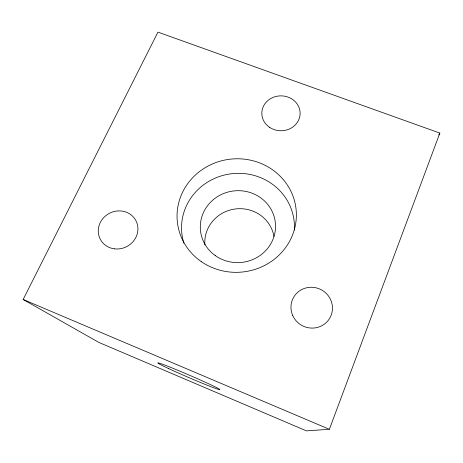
<?xml version="1.0" encoding="UTF-8"?>
<svg xmlns="http://www.w3.org/2000/svg" width="463" height="463" viewBox="0 0 463 463"><rect width="100%" height="100%" fill="white"/><g stroke="black" fill="none" stroke-linecap="round" stroke-linejoin="round"><path stroke-width="0.69" d="M329.378 429.294L439.85 133.089L157.958 32.126L23.15 299.48L98.787 342.389L306.431 430.874L329.378 429.294L23.15 299.48M438.756 134.924L439.85 133.089M183.875 243.185A56.474 53.94 -6.2 0 1 231.575 173.735A56.474 53.94 -6.2 0 1 294.318 230.088M204.877 244.921A34.823 33.463 -6.2 0 1 235.511 208.946A34.823 33.463 -6.2 0 1 273.946 236.518M292.778 315.65A20.876 20.314 26.5 0 0 328.551 319.991A20.876 20.314 26.5 0 0 313.81 287.413A20.876 20.314 26.5 0 0 292.778 315.65M269.605 127.348A19.151 17.449 0.4 0 0 300.001 115.275A19.151 17.449 0.4 0 0 273.292 97.317A19.151 17.449 0.4 0 0 269.605 127.348M114.674 248.868A20.106 18.775 -27.2 0 0 136.73 222.425A20.106 18.775 -27.2 0 0 102.89 218.536A20.106 18.775 -27.2 0 0 114.674 248.868M201.231 261.572A59.698 56.746 -6.2 0 0 295.99 221.355A59.698 56.746 -6.2 0 0 212.905 163.734A59.698 56.746 -6.2 0 0 201.231 261.572M168.243 368.398A33.909 1.215 23.3 0 0 219.358 389.649A33.909 1.215 23.3 0 0 178.863 370.724A33.909 1.215 23.3 0 0 168.243 368.398M215.301 255.611A37.642 35.952 -6.2 0 0 275.259 230.638A37.642 35.952 -6.2 0 0 223.166 193.696A37.642 35.952 -6.2 0 0 215.301 255.611"/></g></svg>
